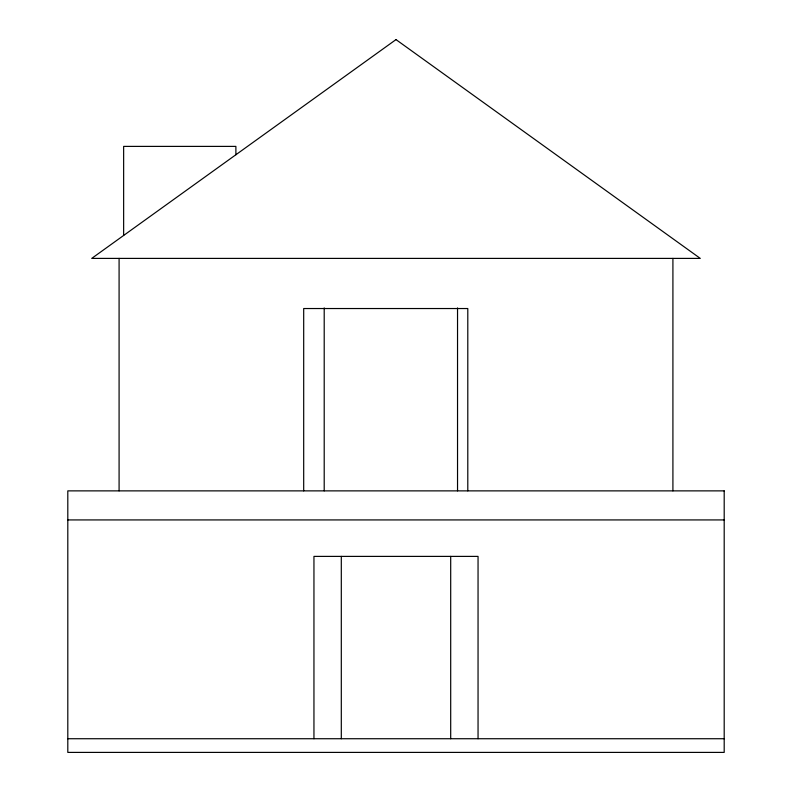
<?xml version="1.0" encoding="UTF-8"?>
<svg xmlns="http://www.w3.org/2000/svg" width="792" height="792" viewBox="0 0 792 792"><rect width="100%" height="100%" fill="white"/><g stroke="black" fill="none" stroke-linecap="round" stroke-linejoin="round"><path stroke-width="1.19" d="M67.805 519.928L724.195 519.928M67.805 738.728L724.195 738.728M672.913 258.4L672.913 490.872M478.051 738.728L478.051 556.39L313.949 556.39L313.949 738.728M467.795 490.872L467.795 308.533L303.692 308.533L303.692 490.872M457.538 307.92L457.538 490.872M450.697 556.39L450.697 738.728M341.303 556.39L341.303 738.728M324.205 307.92L324.205 490.872M235.887 154.737L235.887 146.391L123.641 146.391L123.641 235.452M119.087 258.4L119.087 490.872M396 39.6L91.733 258.4L700.267 258.4L396 39.6M724.195 490.872L67.805 490.872L67.805 752.4L724.195 752.4L724.195 490.872"/></g></svg>
